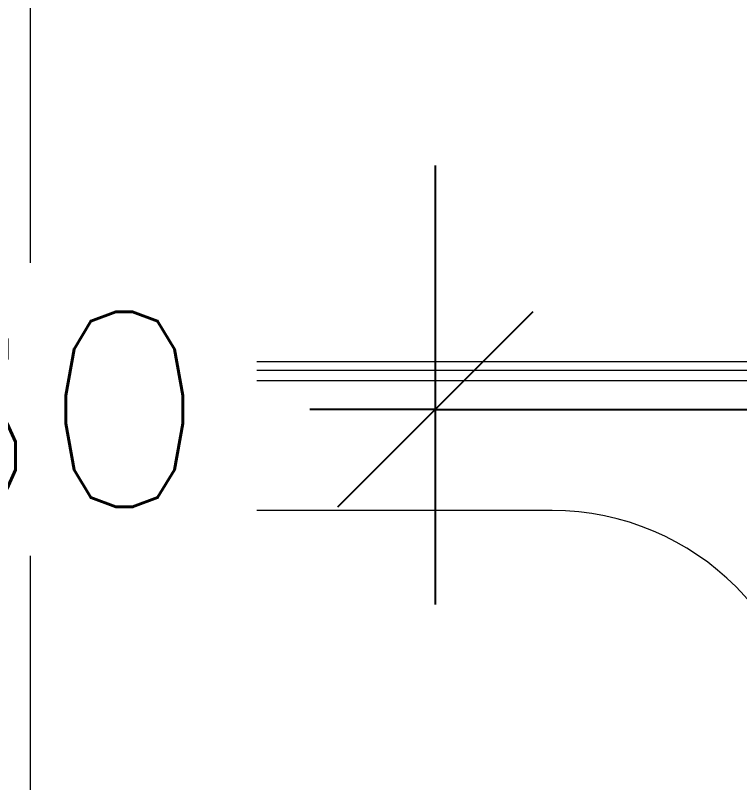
# Model space of a CAD drawing. Header units: metres. Extents: x -25 to 234, y -25 to 53.
# Drawn here: x 100.269 to 100.827, y 46.936 to 47.527 of the extents above; entities that cross this region are included whole.
import ezdxf

# ---------------------------------------------------------------- set-up
doc = ezdxf.new("R2010")
doc.units = ezdxf.units.M
doc.header["$LTSCALE"] = 0.1
doc.header["$MEASUREMENT"] = 0
doc.header["$PDMODE"] = 66
doc.linetypes.add('CONTINUA', pattern=[0])
for name, color, linetype in [('001-DIMTEXTO', 4, 'Continuous'), ('DIMENSIONES', 7, 'Continuous'), ('DIMTEXTO', 4, 'Continuous')]:
    doc.layers.add(name, color=color, linetype=linetype)
doc.layers.add('A-WALL', color=7, linetype='Continuous', lineweight=5)
doc.layers.add('baños', color=251, linetype='Continuous', lineweight=0)
doc.styles.add('SMPLEX', font='simplex.shx')
doc.dimstyles.new('DIM-75', dxfattribs={"dimscale": 0.75, "dimtxt": 0.2, "dimasz": 0.2, "dimexe": 0.2, "dimexo": 0.2, "dimgap": 0.1, "dimtad": 0, "dimtih": 1, "dimtoh": 1, "dimzin": 0, "dimdsep": 46, "dimtxsty": 'SMPLEX', "dimblk1": 'OBLIQUE', "dimblk2": 'OBLIQUE', "dimsah": 1, "dimcen": 0.2, "dimclrd": 4, "dimclre": 4, "dimclrt": 4, "dimadec": 0, "dimazin": 0, "dimtfac": 1, "dimtmove": 1, "dimatfit": 3, "dimldrblk": 'OPEN30', "dimfxl": 0.25, "dimfxlon": 1, "dimtfill": 1, "dimtolj": 1, "dimtzin": 0, "dimarcsym": 0})

# ---------------------------------------------------------------- blocks, each defined once
blk = doc.blocks.new('PL MUEBLES 1N NASAS 09')
at = {"layer": 'A-WALL', "color": 4}
blk.add_line((54.58107, 52.67807), (54.58107, 49.19307), dxfattribs=at)
at = {"layer": 'baños', "color": 4}
for p, q in [((56.38264, 51.76263), (54.58062, 51.76263)), ((54.98264, 51.64807), (54.58264, 51.64807))]:
    blk.add_line(p, q, dxfattribs=at)
blk.add_lwpolyline([(54.58062, 51.74807), (55.48275, 51.74807), (55.48275, 51.75583), (54.58062, 51.75583)], close=True, dxfattribs=at)
blk.add_arc((54.98264, 51.44807), 0.2, 0, 90, dxfattribs=at)
blk = doc.blocks.new('_Oblique')
at = {"color": 0, "linetype": 'ByBlock', "lineweight": -2}
blk.add_line((-0.5, -0.5), (0.5, 0.5), dxfattribs=at)
blk = doc.blocks.new('*D917')
at = {"layer": 'Defpoints', "color": 0, "linetype": 'CONTINUA', "transparency": 16777216}
for p in [(107.21138, -2.30587), (108.01138, -2.30587), (108.01138, -3.22804)]:
    blk.add_point(p, dxfattribs=at)
at = {"layer": 'DIMENSIONES', "color": 4, "linetype": 'CONTINUA', "lineweight": -2, "transparency": 16777216}
for p, q in [((107.21138, -3.04054), (107.21138, -3.37804)), ((108.01138, -3.04054), (108.01138, -3.37804)), ((107.21138, -3.22804), (107.30781, -3.22804)), ((108.01138, -3.22804), (107.91495, -3.22804))]:
    blk.add_line(p, q, dxfattribs=at)
at = {"layer": 'DIMENSIONES', "color": 4, "linetype": 'CONTINUA', "lineweight": -2, "transparency": 16777216, "xscale": 0.15, "yscale": 0.15, "zscale": 0.15, "rotation": 180}
blk.add_blockref('_Oblique', (107.21138, -3.22804), dxfattribs=at)
at = {"layer": 'DIMENSIONES', "color": 4, "linetype": 'CONTINUA', "lineweight": -2, "transparency": 16777216, "xscale": 0.15, "yscale": 0.15, "zscale": 0.15}
blk.add_blockref('_Oblique', (108.01138, -3.22804), dxfattribs=at)
at = {"layer": 'DIMENSIONES', "color": 4, "linetype": 'CONTINUA', "transparency": 16777216, "insert": (107.61138, -3.22804), "char_height": 0.15, "attachment_point": 5, "style": 'SMPLEX', "bg_fill": 3, "box_fill_scale": 1.25, "bg_fill_color": 256, "bg_fill_true_color": 13158600, "bg_fill_transparency": 0}
blk.add_mtext('\\A1;0.80', dxfattribs=at)
blk = doc.blocks.new('_Open30')
at = {"layer": 'DIMTEXTO', "color": 0, "lineweight": -2}
for p, q in [((-1, 0.2679), (0, 0)), ((0, 0), (-1, -0.2679)), ((0, 0), (-1, 0))]:
    blk.add_line(p, q, dxfattribs=at)
blk = doc.blocks.new('*D921')
at = {"layer": 'Defpoints', "color": 0, "linetype": 'CONTINUA', "transparency": 16777216}
for p in [(108.01138, -2.30587), (108.51138, -2.30587), (108.51138, -3.22804)]:
    blk.add_point(p, dxfattribs=at)
at = {"layer": 'DIMENSIONES', "color": 4, "linetype": 'CONTINUA', "lineweight": -2, "transparency": 16777216}
for p, q in [((108.01138, -3.04054), (108.01138, -3.37804)), ((108.51138, -3.04054), (108.51138, -3.37804)), ((108.01138, -3.22804), (108.51138, -3.22804)), ((108.26138, -3.22804), (108.26138, -3.71554)), ((108.26138, -3.71554), (108.41138, -3.71554))]:
    blk.add_line(p, q, dxfattribs=at)
at = {"layer": 'DIMENSIONES', "color": 4, "linetype": 'CONTINUA', "lineweight": -2, "transparency": 16777216, "xscale": 0.15, "yscale": 0.15, "zscale": 0.15, "rotation": 180}
blk.add_blockref('_Oblique', (108.01138, -3.22804), dxfattribs=at)
at = {"layer": 'DIMENSIONES', "color": 4, "linetype": 'CONTINUA', "lineweight": -2, "transparency": 16777216, "xscale": 0.15, "yscale": 0.15, "zscale": 0.15}
blk.add_blockref('_Oblique', (108.51138, -3.22804), dxfattribs=at)
at = {"layer": 'DIMENSIONES', "color": 4, "linetype": 'CONTINUA', "transparency": 16777216, "insert": (108.71495, -3.71554), "char_height": 0.15, "attachment_point": 5, "style": 'SMPLEX', "bg_fill": 3, "box_fill_scale": 1.25, "bg_fill_color": 256, "bg_fill_true_color": 13158600, "bg_fill_transparency": 0}
blk.add_mtext('\\A1;0.50', dxfattribs=at)
blk = doc.blocks.new('A$C49d8b0bc')
at = {"layer": 'DIMENSIONES', "linetype": 'CONTINUA'}
dim = blk.add_linear_dim(base=(18.54631, 20.71431), p1=(17.74631, 21.63647), p2=(18.54631, 21.63647), dimstyle='DIM-75', dxfattribs=at)
dim.commit()
dim.dimension.update_dxf_attribs({"geometry": '*D917', "text_midpoint": (18.14631, 20.71431), "insert": (-89.46508, 23.94235)})
dim = blk.add_linear_dim(base=(19.04631, 20.71431), p1=(18.54631, 21.63647), p2=(19.04631, 21.63647), dimstyle='DIM-75', dxfattribs=at)
dim.commit()
dim.dimension.update_dxf_attribs({"geometry": '*D921', "text_midpoint": (19.02131, 20.22681), "insert": (-89.46508, 23.94235)})

msp = doc.modelspace()

# ---------------------------------------------------------------- block references
msp.add_blockref('PL MUEBLES 1N NASAS 09', (45.69971, -4.50243))

# ---------------------------------------------------------------- next in the draw order: block references
at = {"layer": '001-DIMTEXTO', "linetype": 'CONTINUA'}
msp.add_blockref('A$C49d8b0bc', (82.04618, 26.50918), dxfattribs=at)

doc.saveas('drawing.dxf')
